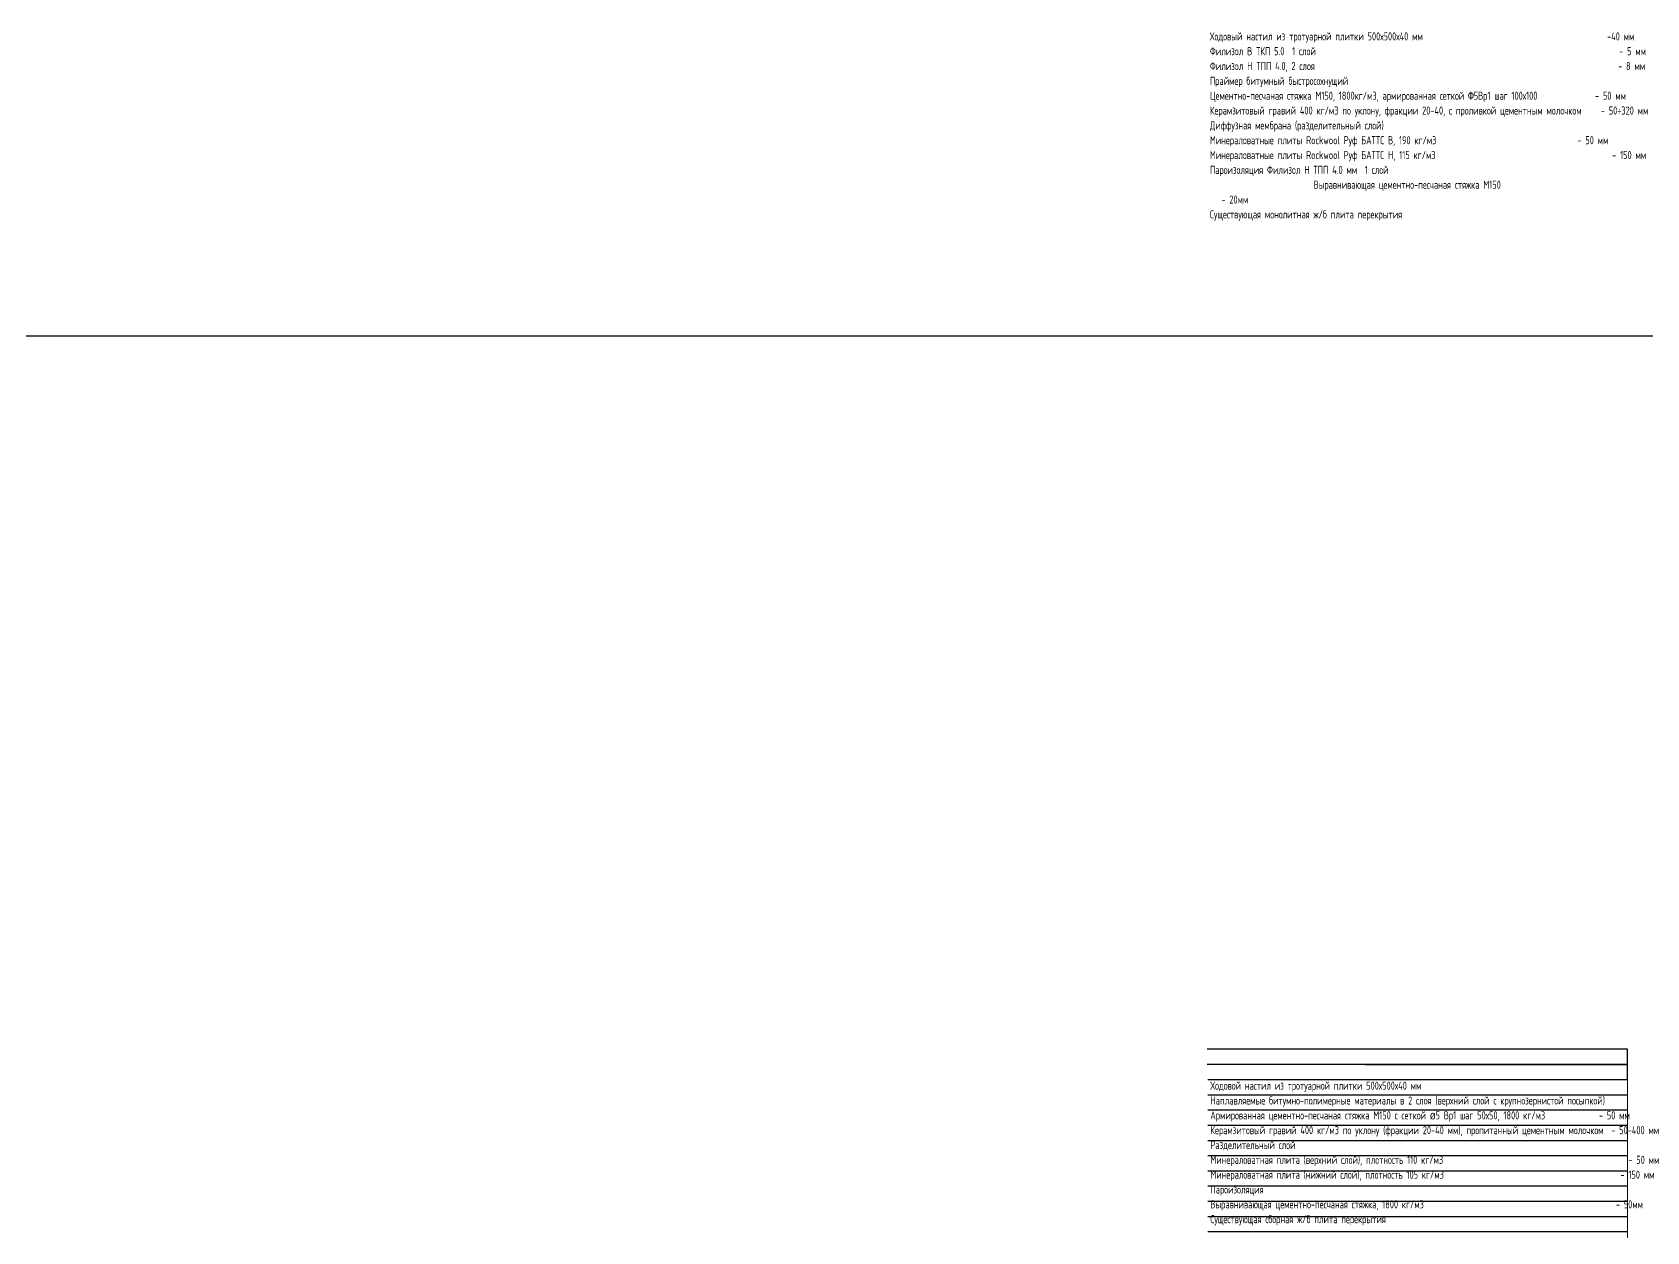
# Model space of a CAD drawing. Header units: millimetres. Extents: x -136099598 to 11807193, y 0 to 779331.
# Drawn here: x 525584 to 575465, y 305460 to 342530 of the extents above; entities that cross this region are included whole.
import ezdxf

# ---------------------------------------------------------------- set-up
doc = ezdxf.new("R2010")
doc.units = ezdxf.units.MM
doc.header["$MEASUREMENT"] = 0
doc.layers.get('0').update_dxf_attribs({"color": 250, "lineweight": 9})
doc.layers.add('АР_Текст РД', color=5, linetype='Continuous')
doc.layers.add('Выноски для экспертизы', color=5, linetype='Continuous', lineweight=0)
doc.styles.add('ISOCPEUR', font='isocpeur.ttf', dxfattribs={"width": 0.7})

# ---------------------------------------------------------------- blocks, each defined once
blk = doc.blocks.new('A$C4438b833')
at = {"layer": 'Выноски для экспертизы', "insert": (109, 9082), "char_height": 250, "width": 14531.46, "attachment_point": 1, "line_spacing_factor": 1.1, "style": 'ISOCPEUR'}
blk.add_mtext('\\pxse1.125,t54;Ходовой настил из тротуарной плитки 500х500х40 мм\\P\\pt47;Наплавляемые битумно-полимерные материалы в 2 слоя (верхний слой с крупнозернистой посыпкой)\\P\\ptz;Армированная цементно-песчаная стяжка М150 с сеткой {\\A1;\\fISOCTEUR|b0|i0|c204|p49;ø}5 Вр1 шаг 50х50, 1800 кг/м3              - 50 мм\\PКерамзитовый гравий 400 кг/м3 по уклону (фракции 20-40 мм), пропитанный цементным молочком  - 50-400 мм\\PРазделительный слой \\PМинераловатная плита (верхний слой), плотность 110 кг/м3^I^I                                 - 50 мм\\PМинераловатная плита (нижний слой), плотность 105 кг/м3                                              - 150 мм\\P\\ps*;Пароизоляция                                                                                                               Выравнивающая цементно-песчаная стяжка, 1800 кг/м3                                                  - 50мм\\P\\pse1.125,t54;Существующая сборная ж/б плита перекрытия \\P\\ptz;^I^I^I', dxfattribs=at)
blk = doc.blocks.new('A$Ca1010145')
at = {"color": 3, "lineweight": 30, "ltscale": 100}
blk.add_blockref('A$C4438b833', (0, 0), dxfattribs=at)

msp = doc.modelspace()

# ---------------------------------------------------------------- linework, layer by layer
at = {"ltscale": 150}
msp.add_line((574866.681, 311102.934), (574866.681, 300754.158), dxfattribs=at)
at = {"color": 2, "lineweight": 30, "ltscale": 150}
msp.add_lwpolyline([(403941.583, 247892.166), (845498.241, 247892.166), (845498.241, 333137.136), (403941.583, 333137.136)], close=True, dxfattribs=at)
at = {"layer": 'АР_Текст РД'}
for p, q in [((561910.006, 310162.934), (574866.681, 310162.934)), ((561910.006, 309693.149), (574866.681, 309693.149)), ((561910.006, 309223.364), (574866.681, 309223.364)), ((561910.006, 308753.578), (574866.681, 308753.578)), ((561910.006, 308283.793), (574866.681, 308283.793)), ((561910.006, 308283.793), (574866.681, 308283.793)), ((561910.006, 307814.008), (574866.681, 307814.008)), ((561910.006, 307344.222), (574866.681, 307344.222)), ((561910.006, 306874.437), (574866.681, 306874.437)), ((561910.006, 306404.652), (574866.681, 306404.652)), ((561910.006, 305934.866), (574866.681, 305934.866)), ((561910.006, 305465.081), (574866.681, 305465.081))]:
    msp.add_line(p, q, dxfattribs=at)
for points in [[(566775.737, 310632.934), (574866.681, 310632.934), (574866.681, 311102.934), (561879.389, 311102.934)], [(566775.737, 310162.934), (574866.681, 310162.934), (574866.681, 310632.934), (561879.389, 310632.934)]]:
    msp.add_lwpolyline(points, dxfattribs=at)

# ---------------------------------------------------------------- block references
at = {"color": 5, "lineweight": 35, "ltscale": 150}
msp.add_blockref('A$Ca1010145', (561874.326, 301017.664), dxfattribs=at)

# ---------------------------------------------------------------- texts
at = {"layer": 'АР_Текст РД', "insert": (561968.199, 342528.838), "char_height": 250, "width": 14150.85422, "attachment_point": 1, "line_spacing_factor": 1.1, "style": 'ISOCPEUR'}
msp.add_mtext('\\pxse1.125,t47;Ходовый настил из тротуарной плитки 500х500х40 мм                                                -40 мм\\PФилизол В ТКП 5.0  1 слой                                                                               - 5 мм\\PФилизол Н ТПП 4.0, 2 слоя                                                                               - 8 мм                                                                          \\PПраймер битумный быстросохнущий                                                                      \\P\\ptz;Цементно-песчаная стяжка М150, 1800кг/м3, армированная сеткой {\\A1;\\fISOCTEUR|b0|i0|c204|p49;Ф}5Вр1 шаг 100х100               - 50 мм\\PКерамзитовый гравий 400 кг/м3 по уклону, фракции 20-40, с проливкой цементным молочком     - 50÷320 мм\\PДиффузная мембрана (разделительный слой)                                                                     \\PМинераловатные плиты Rockwool Руф БАТТС В, 190 кг/м3^I^I^I^I^I   - 50 мм\\PМинераловатные плиты Rockwool Руф БАТТС Н, 115 кг/м3                                              - 150 мм\\PПароизоляция Филизол Н ТПП 4.0 мм  1 слой                                                                                                            Выравнивающая цементно-песчаная стяжка М150                                                       - 20мм\\P\\pt54;Существующая монолитная ж/б плита перекрытия{\\W0.9;\\P\\ptz;^I^I^I}', dxfattribs=at)

doc.saveas('drawing.dxf')
